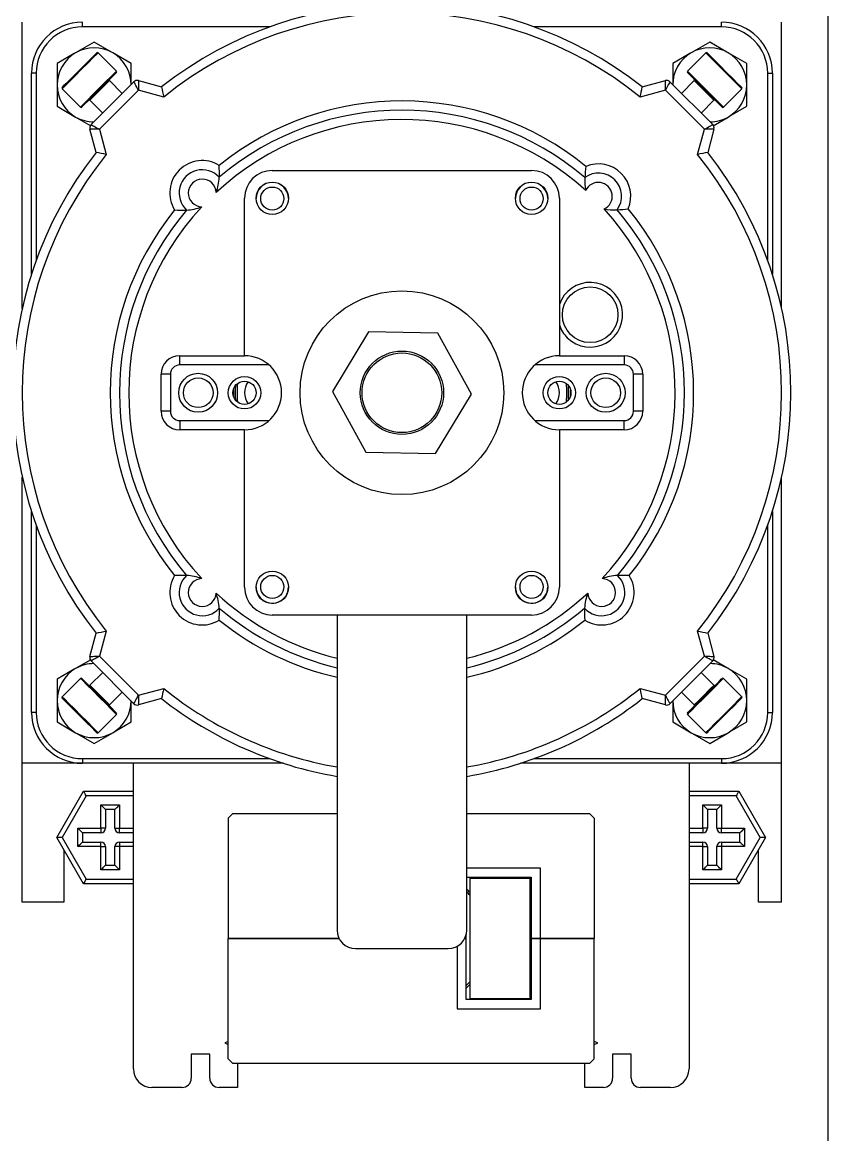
# Model space of a CAD drawing. Header units: millimetres. Extents: x 4754612 to 5801174, y 2368242 to 2777223.
# Drawn here: x 4950218.8 to 4950280.9, y 2456454.1 to 2456539.9 of the extents above; entities that cross this region are included whole.
import ezdxf

# ---------------------------------------------------------------- set-up
doc = ezdxf.new("R2010")
doc.units = ezdxf.units.MM
doc.header["$LTSCALE"] = 1000
doc.layers.add('(주)하나기공-LEADER', color=7, linetype='Continuous')

msp = doc.modelspace()

# ---------------------------------------------------------------- linework, layer by layer
at = {"layer": '(주)하나기공-LEADER', "color": 8, "linetype": 'ByBlock', "lineweight": -2}
for p, q in [((4950218.797, 2456517.804), (4950218.797, 2456539.868)), ((4950223.439, 2456539.511), (4950223.439, 2456539.868)), ((4950272.725, 2456539.511), (4950272.725, 2456539.868)), ((4950277.368, 2456517.804), (4950277.368, 2456539.868)), ((4950237.887, 2456539.511), (4950223.439, 2456539.511)), ((4950272.725, 2456539.511), (4950258.278, 2456539.511)), ((4950224.344, 2456538.335), (4950222.915, 2456537.51)), ((4950271.821, 2456538.335), (4950270.392, 2456537.51)), ((4950223.323, 2456536.287), (4950224.546, 2456537.51)), ((4950226.061, 2456536.096), (4950224.647, 2456537.51)), ((4950227.201, 2456536.685), (4950225.772, 2456537.51)), ((4950271.518, 2456537.51), (4950270.104, 2456536.096)), ((4950274.678, 2456536.685), (4950273.249, 2456537.51)), ((4950221.487, 2456536.685), (4950221.487, 2456535.036)), ((4950224.792, 2456534.827), (4950226.061, 2456536.096)), ((4950227.201, 2456535.036), (4950227.201, 2456536.685)), ((4950268.964, 2456536.685), (4950268.964, 2456535.036)), ((4950274.678, 2456535.036), (4950274.678, 2456536.685)), ((4950219.868, 2456535.94), (4950219.511, 2456535.94)), ((4950219.511, 2456520.444), (4950219.511, 2456535.94)), ((4950219.868, 2456535.94), (4950219.868, 2456521.493)), ((4950224.107, 2456531.971), (4950227.408, 2456535.273)), ((4950226.061, 2456535.995), (4950224.838, 2456534.772)), ((4950225.531, 2456535.364), (4950224.838, 2456534.672)), ((4950226.515, 2456534.38), (4950225.531, 2456535.364)), ((4950227.753, 2456535.365), (4950229.545, 2456534.885)), ((4950266.619, 2456534.885), (4950268.412, 2456535.365)), ((4950268.757, 2456535.273), (4950272.058, 2456531.971)), ((4950270.634, 2456535.364), (4950269.65, 2456534.38)), ((4950276.297, 2456535.94), (4950276.654, 2456535.94)), ((4950276.297, 2456521.493), (4950276.297, 2456535.94)), ((4950276.654, 2456535.94), (4950276.654, 2456520.444)), ((4950221.487, 2456535.036), (4950221.487, 2456533.386)), ((4950221.869, 2456534.733), (4950223.283, 2456533.318)), ((4950223.283, 2456533.318), (4950224.792, 2456534.827)), ((4950224.838, 2456534.672), (4950224.015, 2456533.849)), ((4950227.767, 2456534.622), (4950224.758, 2456531.612)), ((4950229.708, 2456534.102), (4950227.767, 2456534.622)), ((4950268.398, 2456534.622), (4950266.456, 2456534.102)), ((4950271.407, 2456531.612), (4950268.398, 2456534.622)), ((4950272.882, 2456533.318), (4950274.296, 2456534.733)), ((4950274.22, 2456534.909), (4950274.296, 2456534.834)), ((4950274.678, 2456533.386), (4950274.678, 2456535.036)), ((4950224.015, 2456533.849), (4950225, 2456532.864)), ((4950271.165, 2456532.864), (4950272.149, 2456533.849)), ((4950221.487, 2456533.386), (4950222.915, 2456532.561)), ((4950272.803, 2456533.396), (4950272.882, 2456533.318)), ((4950272.08, 2456531.886), (4950273.249, 2456532.561)), ((4950224.495, 2456529.834), (4950224.014, 2456531.626)), ((4950224.758, 2456531.612), (4950225.278, 2456529.671)), ((4950270.887, 2456529.671), (4950271.407, 2456531.612)), ((4950272.15, 2456531.626), (4950271.67, 2456529.834)), ((4950238.082, 2456528.44), (4950258.082, 2456528.44)), ((4950235.939, 2456514.154), (4950235.939, 2456526.297)), ((4950260.225, 2456526.297), (4950260.225, 2456514.154)), ((4950245.496, 2456515.993), (4950242.722, 2456511.405)), ((4950250.856, 2456515.885), (4950245.496, 2456515.993)), ((4950253.442, 2456511.189), (4950250.856, 2456515.885)), ((4950230.939, 2456513.44), (4950230.939, 2456514.154)), ((4950230.939, 2456514.154), (4950235.939, 2456514.154)), ((4950260.225, 2456514.154), (4950265.225, 2456514.154)), ((4950265.225, 2456514.154), (4950265.225, 2456513.44)), ((4950237.829, 2456513.44), (4950230.939, 2456513.44)), ((4950265.225, 2456513.44), (4950258.335, 2456513.44)), ((4950229.511, 2456509.868), (4950229.511, 2456512.726)), ((4950230.225, 2456512.726), (4950229.511, 2456512.726)), ((4950230.225, 2456512.726), (4950230.225, 2456509.868)), ((4950265.939, 2456509.868), (4950265.939, 2456512.726)), ((4950266.654, 2456512.726), (4950265.939, 2456512.726)), ((4950266.654, 2456512.726), (4950266.654, 2456509.868)), ((4950242.722, 2456511.405), (4950245.309, 2456506.709)), ((4950250.669, 2456506.601), (4950253.442, 2456511.189)), ((4950230.225, 2456509.868), (4950229.511, 2456509.868)), ((4950266.654, 2456509.868), (4950265.939, 2456509.868)), ((4950230.939, 2456509.154), (4950230.939, 2456508.44)), ((4950230.939, 2456509.154), (4950237.829, 2456509.154)), ((4950258.335, 2456509.154), (4950265.225, 2456509.154)), ((4950265.225, 2456508.44), (4950265.225, 2456509.154)), ((4950235.939, 2456508.44), (4950230.939, 2456508.44)), ((4950235.939, 2456496.297), (4950235.939, 2456508.44)), ((4950265.225, 2456508.44), (4950260.225, 2456508.44)), ((4950260.225, 2456508.44), (4950260.225, 2456496.297)), ((4950245.309, 2456506.709), (4950250.669, 2456506.601)), ((4950218.797, 2456482.726), (4950218.797, 2456504.79)), ((4950277.368, 2456482.726), (4950277.368, 2456504.79)), ((4950219.511, 2456486.654), (4950219.511, 2456502.15)), ((4950276.654, 2456502.15), (4950276.654, 2456486.654)), ((4950219.868, 2456501.101), (4950219.868, 2456486.654)), ((4950276.297, 2456486.654), (4950276.297, 2456501.101)), ((4950258.082, 2456494.154), (4950238.082, 2456494.154)), ((4950243.082, 2456494.154), (4950243.082, 2456469.868)), ((4950253.082, 2456469.868), (4950253.082, 2456494.154)), ((4950224.014, 2456490.967), (4950224.495, 2456492.76)), ((4950225.278, 2456492.923), (4950224.758, 2456490.982)), ((4950271.407, 2456490.982), (4950270.887, 2456492.923)), ((4950271.67, 2456492.76), (4950272.15, 2456490.967)), ((4950224.084, 2456490.708), (4950222.915, 2456490.033)), ((4950227.408, 2456487.321), (4950224.107, 2456490.623)), ((4950224.758, 2456490.982), (4950227.767, 2456487.972)), ((4950268.398, 2456487.972), (4950271.407, 2456490.982)), ((4950272.058, 2456490.623), (4950268.757, 2456487.321)), ((4950274.678, 2456489.208), (4950273.249, 2456490.033)), ((4950221.487, 2456489.208), (4950221.487, 2456487.558)), ((4950223.283, 2456489.276), (4950221.869, 2456487.861)), ((4950225, 2456489.73), (4950224.015, 2456488.745)), ((4950272.149, 2456488.745), (4950271.165, 2456489.73)), ((4950274.296, 2456487.861), (4950272.882, 2456489.276)), ((4950274.678, 2456487.558), (4950274.678, 2456489.208)), ((4950225.531, 2456487.23), (4950226.515, 2456488.214)), ((4950227.767, 2456487.972), (4950229.708, 2456488.492)), ((4950266.456, 2456488.492), (4950268.398, 2456487.972)), ((4950269.65, 2456488.214), (4950270.634, 2456487.23)), ((4950221.487, 2456487.558), (4950221.487, 2456485.909)), ((4950227.201, 2456485.909), (4950227.201, 2456487.558)), ((4950229.545, 2456487.709), (4950227.753, 2456487.229)), ((4950268.412, 2456487.229), (4950266.619, 2456487.709)), ((4950268.964, 2456487.558), (4950268.964, 2456485.909)), ((4950274.678, 2456485.909), (4950274.678, 2456487.558)), ((4950219.868, 2456486.654), (4950219.511, 2456486.654)), ((4950224.647, 2456485.084), (4950226.061, 2456486.498)), ((4950270.104, 2456486.498), (4950271.518, 2456485.084)), ((4950276.297, 2456486.654), (4950276.654, 2456486.654)), ((4950221.487, 2456485.909), (4950222.915, 2456485.084)), ((4950268.964, 2456485.909), (4950270.392, 2456485.084)), ((4950224.344, 2456484.259), (4950225.772, 2456485.084)), ((4950271.821, 2456484.259), (4950273.249, 2456485.084)), ((4950223.439, 2456483.083), (4950223.439, 2456482.726)), ((4950223.439, 2456483.083), (4950237.887, 2456483.083)), ((4950258.278, 2456483.083), (4950272.725, 2456483.083)), ((4950272.725, 2456483.083), (4950272.725, 2456482.726)), ((4950223.439, 2456482.726), (4950218.797, 2456482.726)), ((4950218.797, 2456472.011), (4950218.797, 2456482.726)), ((4950238.935, 2456482.726), (4950223.439, 2456482.726)), ((4950227.368, 2456459.154), (4950227.368, 2456482.726)), ((4950272.725, 2456482.726), (4950257.23, 2456482.726)), ((4950270.225, 2456482.726), (4950270.225, 2456459.154)), ((4950277.368, 2456482.726), (4950272.725, 2456482.726)), ((4950277.368, 2456472.011), (4950277.368, 2456482.726)), ((4950221.458, 2456477.011), (4950223.52, 2456480.583)), ((4950223.52, 2456480.583), (4950227.368, 2456480.583)), ((4950270.225, 2456480.583), (4950274.073, 2456480.583)), ((4950274.073, 2456480.583), (4950276.135, 2456477.011)), ((4950223.727, 2456480.226), (4950221.871, 2456477.011)), ((4950227.368, 2456480.226), (4950223.727, 2456480.226)), ((4950224.868, 2456477.726), (4950224.868, 2456479.511)), ((4950224.868, 2456479.511), (4950226.297, 2456479.511)), ((4950226.297, 2456479.511), (4950226.297, 2456477.726)), ((4950273.867, 2456480.226), (4950270.225, 2456480.226)), ((4950271.297, 2456479.511), (4950272.725, 2456479.511)), ((4950271.297, 2456477.726), (4950271.297, 2456479.511)), ((4950272.725, 2456479.511), (4950272.725, 2456477.726)), ((4950275.722, 2456477.011), (4950273.867, 2456480.226)), ((4950225.225, 2456479.154), (4950225.225, 2456477.726)), ((4950225.939, 2456479.154), (4950225.225, 2456479.154)), ((4950225.939, 2456477.726), (4950225.939, 2456479.154)), ((4950235.047, 2456478.861), (4950234.689, 2456478.504)), ((4950235.047, 2456478.861), (4950243.082, 2456478.861)), ((4950253.082, 2456478.861), (4950262.547, 2456478.861)), ((4950262.904, 2456478.504), (4950262.547, 2456478.861)), ((4950271.654, 2456479.154), (4950271.654, 2456477.726)), ((4950272.368, 2456479.154), (4950271.654, 2456479.154)), ((4950272.368, 2456477.726), (4950272.368, 2456479.154)), ((4950234.689, 2456478.504), (4950234.689, 2456469.218)), ((4950262.904, 2456478.504), (4950262.904, 2456469.218)), ((4950221.871, 2456477.011), (4950221.458, 2456477.011)), ((4950223.52, 2456473.44), (4950221.458, 2456477.011)), ((4950221.871, 2456477.011), (4950223.727, 2456473.797)), ((4950223.082, 2456476.297), (4950223.082, 2456477.726)), ((4950223.082, 2456477.726), (4950224.868, 2456477.726)), ((4950223.439, 2456477.368), (4950223.439, 2456476.654)), ((4950224.868, 2456477.368), (4950223.439, 2456477.368)), ((4950225.225, 2456477.726), (4950224.868, 2456477.726)), ((4950224.868, 2456477.726), (4950224.868, 2456477.368)), ((4950225.939, 2456477.726), (4950226.297, 2456477.726)), ((4950226.297, 2456477.368), (4950226.297, 2456477.726)), ((4950226.297, 2456477.726), (4950227.368, 2456477.726)), ((4950227.368, 2456477.368), (4950226.297, 2456477.368)), ((4950270.225, 2456477.726), (4950271.297, 2456477.726)), ((4950271.297, 2456477.368), (4950270.225, 2456477.368)), ((4950271.297, 2456477.726), (4950271.297, 2456477.368)), ((4950271.654, 2456477.726), (4950271.297, 2456477.726)), ((4950272.368, 2456477.726), (4950272.725, 2456477.726)), ((4950272.725, 2456477.726), (4950274.511, 2456477.726)), ((4950272.725, 2456477.368), (4950272.725, 2456477.726)), ((4950274.154, 2456477.368), (4950272.725, 2456477.368)), ((4950273.867, 2456473.797), (4950275.722, 2456477.011)), ((4950276.135, 2456477.011), (4950274.073, 2456473.44)), ((4950274.154, 2456476.654), (4950274.154, 2456477.368)), ((4950274.511, 2456477.726), (4950274.511, 2456476.297)), ((4950276.135, 2456477.011), (4950275.722, 2456477.011)), ((4950222.011, 2456476.054), (4950222.011, 2456472.011)), ((4950224.868, 2456476.297), (4950223.082, 2456476.297)), ((4950223.439, 2456476.654), (4950224.868, 2456476.654)), ((4950224.868, 2456476.297), (4950224.868, 2456476.654)), ((4950224.868, 2456474.511), (4950224.868, 2456476.297)), ((4950224.868, 2456476.297), (4950225.225, 2456476.297)), ((4950225.225, 2456476.297), (4950225.225, 2456474.868)), ((4950225.939, 2456474.868), (4950225.939, 2456476.297)), ((4950226.297, 2456476.297), (4950225.939, 2456476.297)), ((4950226.297, 2456476.654), (4950226.297, 2456476.297)), ((4950226.297, 2456476.654), (4950227.368, 2456476.654)), ((4950226.297, 2456476.297), (4950226.297, 2456474.511)), ((4950227.368, 2456476.297), (4950226.297, 2456476.297)), ((4950270.225, 2456476.654), (4950271.297, 2456476.654)), ((4950271.297, 2456476.297), (4950270.225, 2456476.297)), ((4950271.297, 2456476.297), (4950271.297, 2456476.654)), ((4950271.297, 2456474.511), (4950271.297, 2456476.297)), ((4950271.297, 2456476.297), (4950271.654, 2456476.297)), ((4950271.654, 2456476.297), (4950271.654, 2456474.868)), ((4950272.368, 2456474.868), (4950272.368, 2456476.297)), ((4950272.725, 2456476.297), (4950272.368, 2456476.297)), ((4950272.725, 2456476.654), (4950274.154, 2456476.654)), ((4950272.725, 2456476.654), (4950272.725, 2456476.297)), ((4950272.725, 2456476.297), (4950272.725, 2456474.511)), ((4950274.511, 2456476.297), (4950272.725, 2456476.297)), ((4950275.582, 2456472.011), (4950275.582, 2456476.054)), ((4950226.297, 2456474.511), (4950224.868, 2456474.511)), ((4950225.225, 2456474.868), (4950225.939, 2456474.868)), ((4950258.761, 2456474.647), (4950253.082, 2456474.647)), ((4950258.761, 2456469.218), (4950258.761, 2456474.647)), ((4950272.725, 2456474.511), (4950271.297, 2456474.511)), ((4950271.654, 2456474.868), (4950272.368, 2456474.868)), ((4950223.727, 2456473.797), (4950227.368, 2456473.797)), ((4950253.082, 2456473.933), (4950258.047, 2456473.933)), ((4950253.332, 2456473.861), (4950257.975, 2456473.861)), ((4950253.332, 2456464.576), (4950253.332, 2456473.861)), ((4950257.975, 2456473.861), (4950257.975, 2456473.933)), ((4950257.975, 2456464.576), (4950257.975, 2456473.861)), ((4950258.047, 2456473.933), (4950258.047, 2456469.218)), ((4950270.225, 2456473.797), (4950273.867, 2456473.797)), ((4950227.368, 2456473.44), (4950223.52, 2456473.44)), ((4950274.073, 2456473.44), (4950270.225, 2456473.44)), ((4950222.011, 2456472.011), (4950218.797, 2456472.011)), ((4950277.368, 2456472.011), (4950275.582, 2456472.011)), ((4950234.689, 2456469.218), (4950243.239, 2456469.218)), ((4950234.689, 2456459.933), (4950234.689, 2456469.218)), ((4950243.239, 2456469.218), (4950234.689, 2456469.218)), ((4950252.926, 2456469.218), (4950253.047, 2456469.218)), ((4950253.047, 2456469.218), (4950252.926, 2456469.218)), ((4950253.047, 2456469.218), (4950253.047, 2456469.551)), ((4950253.047, 2456464.504), (4950253.047, 2456469.218)), ((4950258.047, 2456469.218), (4950258.761, 2456469.218)), ((4950258.047, 2456469.218), (4950258.047, 2456464.504)), ((4950258.761, 2456469.218), (4950258.047, 2456469.218)), ((4950258.761, 2456469.218), (4950262.904, 2456469.218)), ((4950258.761, 2456463.79), (4950258.761, 2456469.218)), ((4950262.904, 2456469.218), (4950258.761, 2456469.218)), ((4950262.904, 2456459.933), (4950262.904, 2456469.218)), ((4950244.511, 2456468.44), (4950251.654, 2456468.44)), ((4950252.332, 2456468.611), (4950252.332, 2456463.79)), ((4950258.047, 2456464.504), (4950253.047, 2456464.504)), ((4950253.332, 2456464.576), (4950257.975, 2456464.576)), ((4950257.975, 2456464.504), (4950257.975, 2456464.576)), ((4950252.332, 2456463.79), (4950258.761, 2456463.79)), ((4950234.689, 2456461.28), (4950234.414, 2456461.166)), ((4950234.414, 2456461.166), (4950234.689, 2456461.051)), ((4950263.179, 2456461.166), (4950262.904, 2456461.28)), ((4950262.904, 2456461.051), (4950263.179, 2456461.166)), ((4950233.261, 2456460.29), (4950231.832, 2456460.29)), ((4950231.832, 2456460.29), (4950231.832, 2456458.44)), ((4950233.261, 2456458.44), (4950233.261, 2456460.29)), ((4950234.689, 2456459.933), (4950235.047, 2456459.576)), ((4950262.547, 2456459.576), (4950262.904, 2456459.933)), ((4950265.761, 2456460.29), (4950264.332, 2456460.29)), ((4950264.332, 2456460.29), (4950264.332, 2456458.44)), ((4950265.761, 2456458.44), (4950265.761, 2456460.29)), ((4950262.547, 2456459.576), (4950235.047, 2456459.576)), ((4950235.404, 2456459.576), (4950235.404, 2456457.726)), ((4950262.189, 2456457.726), (4950262.189, 2456459.576)), ((4950231.118, 2456457.726), (4950228.797, 2456457.726)), ((4950235.404, 2456457.726), (4950233.975, 2456457.726)), ((4950263.618, 2456457.726), (4950262.189, 2456457.726)), ((4950268.797, 2456457.726), (4950266.475, 2456457.726))]:
    msp.add_line(p, q, dxfattribs=at)
msp.add_lwpolyline([(4950280.925, 2456452.726), (4950088.068, 2456452.726), (4950088.068, 2456555.583), (4950088.068, 2456557.726), (4950280.925, 2456557.726), (4950280.925, 2456555.583)], close=True, dxfattribs=at)
for points in [[(4950225.772, 2456537.51), (4950225.671, 2456537.569), (4950224.344, 2456538.335)], [(4950273.249, 2456537.51), (4950273.148, 2456537.569), (4950271.821, 2456538.335)], [(4950222.915, 2456537.51), (4950222.814, 2456537.451), (4950221.487, 2456536.685)], [(4950224.647, 2456537.51), (4950224.647, 2456537.51), (4950224.55, 2456537.414), (4950224.279, 2456537.142), (4950223.869, 2456536.733), (4950223.378, 2456536.241)], [(4950270.392, 2456537.51), (4950270.291, 2456537.451), (4950268.964, 2456536.685)], [(4950274.296, 2456534.733), (4950274.218, 2456534.811), (4950273.963, 2456535.065), (4950273.566, 2456535.462), (4950273.08, 2456535.948), (4950272.57, 2456536.458), (4950272.106, 2456536.922), (4950271.75, 2456537.278), (4950271.551, 2456537.478), (4950271.518, 2456537.51)], [(4950271.619, 2456537.51), (4950271.65, 2456537.479), (4950271.843, 2456537.286), (4950272.186, 2456536.943), (4950272.633, 2456536.496), (4950273.124, 2456536.005), (4950273.593, 2456535.537), (4950273.975, 2456535.154), (4950274.22, 2456534.909)], [(4950221.869, 2456534.834), (4950221.89, 2456534.855), (4950222.065, 2456535.03), (4950222.394, 2456535.359), (4950222.833, 2456535.798), (4950223.323, 2456536.287)], [(4950223.378, 2456536.241), (4950222.87, 2456535.733), (4950222.414, 2456535.278), (4950222.072, 2456534.936), (4950221.891, 2456534.755), (4950221.869, 2456534.733)], [(4950270.104, 2456536.096), (4950270.136, 2456536.064), (4950270.336, 2456535.864), (4950270.692, 2456535.508), (4950271.156, 2456535.044), (4950271.666, 2456534.534), (4950272.152, 2456534.048), (4950272.549, 2456533.651), (4950272.803, 2456533.396)], [(4950227.767, 2456534.622), (4950227.697, 2456534.749), (4950227.63, 2456534.871), (4950227.568, 2456534.983), (4950227.513, 2456535.082), (4950227.468, 2456535.163), (4950227.435, 2456535.223), (4950227.415, 2456535.26), (4950227.408, 2456535.273)], [(4950227.753, 2456535.365), (4950227.753, 2456535.351), (4950227.754, 2456535.308), (4950227.755, 2456535.24), (4950227.757, 2456535.147), (4950227.759, 2456535.035), (4950227.762, 2456534.906), (4950227.764, 2456534.767), (4950227.767, 2456534.622)], [(4950268.398, 2456534.622), (4950268.4, 2456534.767), (4950268.403, 2456534.906), (4950268.405, 2456535.035), (4950268.408, 2456535.147), (4950268.409, 2456535.24), (4950268.411, 2456535.308), (4950268.412, 2456535.351), (4950268.412, 2456535.365)], [(4950268.757, 2456535.273), (4950268.751, 2456535.263), (4950268.735, 2456535.233), (4950268.709, 2456535.185), (4950268.673, 2456535.12), (4950268.628, 2456535.04), (4950268.577, 2456534.947), (4950268.52, 2456534.844), (4950268.46, 2456534.735), (4950268.398, 2456534.622)], [(4950272.781, 2456533.318), (4950272.705, 2456533.394), (4950272.46, 2456533.639), (4950272.077, 2456534.022), (4950271.609, 2456534.49), (4950271.118, 2456534.981), (4950270.671, 2456535.428), (4950270.328, 2456535.771), (4950270.135, 2456535.964), (4950270.104, 2456535.995)], [(4950272.149, 2456533.849), (4950272.107, 2456533.891), (4950271.956, 2456534.042), (4950271.72, 2456534.278), (4950271.434, 2456534.564), (4950271.141, 2456534.857), (4950270.886, 2456535.111), (4950270.709, 2456535.289), (4950270.635, 2456535.363), (4950270.634, 2456535.364)], [(4950224.838, 2456534.772), (4950224.348, 2456534.283), (4950223.909, 2456533.844), (4950223.58, 2456533.515), (4950223.405, 2456533.34), (4950223.384, 2456533.318)], [(4950273.249, 2456532.561), (4950273.351, 2456532.62), (4950274.678, 2456533.386)], [(4950222.915, 2456532.561), (4950223.017, 2456532.503), (4950224.084, 2456531.886)], [(4950224.107, 2456531.971), (4950224.117, 2456531.966), (4950224.146, 2456531.95), (4950224.194, 2456531.923), (4950224.259, 2456531.887), (4950224.339, 2456531.843), (4950224.432, 2456531.792), (4950224.535, 2456531.735), (4950224.645, 2456531.675), (4950224.758, 2456531.612)], [(4950271.407, 2456531.612), (4950271.52, 2456531.675), (4950271.63, 2456531.735), (4950271.732, 2456531.792), (4950271.825, 2456531.843), (4950271.906, 2456531.887), (4950271.971, 2456531.923), (4950272.019, 2456531.95), (4950272.048, 2456531.966), (4950272.058, 2456531.971)], [(4950224.758, 2456531.612), (4950224.613, 2456531.615), (4950224.473, 2456531.618), (4950224.345, 2456531.62), (4950224.232, 2456531.622), (4950224.14, 2456531.624), (4950224.071, 2456531.625), (4950224.029, 2456531.626), (4950224.014, 2456531.626)], [(4950272.15, 2456531.626), (4950272.139, 2456531.626), (4950272.106, 2456531.626), (4950272.051, 2456531.625), (4950271.976, 2456531.623), (4950271.885, 2456531.621), (4950271.779, 2456531.619), (4950271.661, 2456531.617), (4950271.536, 2456531.615), (4950271.407, 2456531.612)], [(4950224.014, 2456490.967), (4950224.029, 2456490.968), (4950224.071, 2456490.969), (4950224.14, 2456490.97), (4950224.232, 2456490.972), (4950224.345, 2456490.974), (4950224.473, 2456490.976), (4950224.613, 2456490.979), (4950224.758, 2456490.982)], [(4950224.758, 2456490.982), (4950224.631, 2456490.912), (4950224.509, 2456490.844), (4950224.396, 2456490.782), (4950224.297, 2456490.728), (4950224.216, 2456490.683), (4950224.156, 2456490.65), (4950224.119, 2456490.629), (4950224.107, 2456490.623)], [(4950271.407, 2456490.982), (4950271.552, 2456490.979), (4950271.691, 2456490.976), (4950271.82, 2456490.974), (4950271.933, 2456490.972), (4950272.025, 2456490.97), (4950272.094, 2456490.969), (4950272.136, 2456490.968), (4950272.15, 2456490.967)], [(4950272.058, 2456490.623), (4950272.045, 2456490.629), (4950272.008, 2456490.65), (4950271.948, 2456490.683), (4950271.867, 2456490.728), (4950271.769, 2456490.782), (4950271.656, 2456490.844), (4950271.534, 2456490.912), (4950271.407, 2456490.982)], [(4950273.249, 2456490.033), (4950273.148, 2456490.091), (4950272.08, 2456490.708)], [(4950222.915, 2456490.033), (4950222.814, 2456489.974), (4950221.487, 2456489.208)], [(4950226.061, 2456486.498), (4950226.059, 2456486.499), (4950225.942, 2456486.617), (4950225.653, 2456486.906), (4950225.231, 2456487.327), (4950224.734, 2456487.824), (4950224.229, 2456488.33), (4950223.783, 2456488.775), (4950223.458, 2456489.101), (4950223.296, 2456489.263), (4950223.283, 2456489.276)], [(4950223.384, 2456489.276), (4950223.397, 2456489.263), (4950223.552, 2456489.107), (4950223.866, 2456488.794), (4950224.296, 2456488.364), (4950224.783, 2456487.877), (4950225.262, 2456487.398), (4950225.668, 2456486.992), (4950225.946, 2456486.713), (4950226.059, 2456486.6), (4950226.061, 2456486.599)], [(4950270.104, 2456486.599), (4950270.168, 2456486.663), (4950270.402, 2456486.897), (4950270.776, 2456487.272), (4950271.241, 2456487.736), (4950271.732, 2456488.228), (4950272.185, 2456488.68), (4950272.537, 2456489.032), (4950272.741, 2456489.236), (4950272.781, 2456489.276)], [(4950272.882, 2456489.276), (4950272.841, 2456489.235), (4950272.629, 2456489.023), (4950272.263, 2456488.657), (4950271.794, 2456488.188), (4950271.284, 2456487.678), (4950270.802, 2456487.196), (4950270.413, 2456486.807), (4950270.17, 2456486.564), (4950270.104, 2456486.498)], [(4950224.015, 2456488.745), (4950224.044, 2456488.717), (4950224.179, 2456488.582), (4950224.404, 2456488.357), (4950224.685, 2456488.076), (4950224.979, 2456487.781), (4950225.243, 2456487.518), (4950225.434, 2456487.326), (4950225.525, 2456487.235), (4950225.531, 2456487.23)], [(4950270.634, 2456487.23), (4950270.634, 2456487.231), (4950270.702, 2456487.298), (4950270.874, 2456487.47), (4950271.126, 2456487.722), (4950271.417, 2456488.013), (4950271.705, 2456488.301), (4950271.945, 2456488.541), (4950272.101, 2456488.697), (4950272.149, 2456488.745)], [(4950221.869, 2456487.861), (4950221.882, 2456487.848), (4950222.044, 2456487.687), (4950222.369, 2456487.361), (4950222.815, 2456486.915), (4950223.32, 2456486.41), (4950223.817, 2456485.913), (4950224.239, 2456485.492), (4950224.528, 2456485.203), (4950224.645, 2456485.085), (4950224.647, 2456485.084)], [(4950224.546, 2456485.084), (4950224.544, 2456485.085), (4950224.431, 2456485.198), (4950224.153, 2456485.477), (4950223.746, 2456485.883), (4950223.267, 2456486.362), (4950222.78, 2456486.849), (4950222.351, 2456487.278), (4950222.037, 2456487.592), (4950221.881, 2456487.748), (4950221.869, 2456487.76)], [(4950227.408, 2456487.321), (4950227.415, 2456487.334), (4950227.435, 2456487.371), (4950227.468, 2456487.431), (4950227.513, 2456487.512), (4950227.568, 2456487.611), (4950227.63, 2456487.723), (4950227.697, 2456487.845), (4950227.767, 2456487.972)], [(4950227.767, 2456487.972), (4950227.764, 2456487.827), (4950227.762, 2456487.688), (4950227.759, 2456487.559), (4950227.757, 2456487.447), (4950227.755, 2456487.354), (4950227.754, 2456487.286), (4950227.753, 2456487.243), (4950227.753, 2456487.229)], [(4950268.412, 2456487.229), (4950268.412, 2456487.24), (4950268.411, 2456487.274), (4950268.41, 2456487.329), (4950268.408, 2456487.403), (4950268.407, 2456487.494), (4950268.405, 2456487.601), (4950268.402, 2456487.718), (4950268.4, 2456487.843), (4950268.398, 2456487.972)], [(4950268.398, 2456487.972), (4950268.46, 2456487.859), (4950268.52, 2456487.75), (4950268.577, 2456487.647), (4950268.628, 2456487.554), (4950268.673, 2456487.474), (4950268.709, 2456487.409), (4950268.735, 2456487.361), (4950268.751, 2456487.331), (4950268.757, 2456487.321)], [(4950271.518, 2456485.084), (4950271.585, 2456485.15), (4950271.827, 2456485.393), (4950272.216, 2456485.782), (4950272.698, 2456486.264), (4950273.208, 2456486.774), (4950273.678, 2456487.243), (4950274.043, 2456487.609), (4950274.255, 2456487.821), (4950274.296, 2456487.861)], [(4950274.296, 2456487.76), (4950274.256, 2456487.721), (4950274.052, 2456487.517), (4950273.7, 2456487.165), (4950273.248, 2456486.712), (4950272.756, 2456486.221), (4950272.292, 2456485.756), (4950271.917, 2456485.382), (4950271.683, 2456485.148), (4950271.619, 2456485.084)], [(4950225.772, 2456485.084), (4950225.874, 2456485.143), (4950227.201, 2456485.909)], [(4950273.249, 2456485.084), (4950273.351, 2456485.143), (4950274.678, 2456485.909)], [(4950222.915, 2456485.084), (4950223.017, 2456485.025), (4950224.344, 2456484.259)], [(4950270.392, 2456485.084), (4950270.494, 2456485.025), (4950271.821, 2456484.259)], [(4950223.727, 2456480.226), (4950223.686, 2456480.295), (4950223.648, 2456480.362), (4950223.612, 2456480.424), (4950223.581, 2456480.478), (4950223.555, 2456480.523), (4950223.536, 2456480.556), (4950223.524, 2456480.576), (4950223.52, 2456480.583)], [(4950274.073, 2456480.583), (4950274.07, 2456480.577), (4950274.06, 2456480.561), (4950274.045, 2456480.535), (4950274.025, 2456480.499), (4950273.999, 2456480.455), (4950273.97, 2456480.404), (4950273.937, 2456480.348), (4950273.902, 2456480.288), (4950273.867, 2456480.226)], [(4950225.225, 2456479.154), (4950225.218, 2456479.161), (4950225.198, 2456479.181), (4950225.165, 2456479.214), (4950225.121, 2456479.259), (4950225.066, 2456479.313), (4950225.005, 2456479.375), (4950224.938, 2456479.442), (4950224.868, 2456479.511)], [(4950225.939, 2456479.154), (4950225.946, 2456479.161), (4950225.967, 2456479.181), (4950226, 2456479.214), (4950226.044, 2456479.259), (4950226.098, 2456479.313), (4950226.16, 2456479.375), (4950226.227, 2456479.442), (4950226.297, 2456479.511)], [(4950271.654, 2456479.154), (4950271.647, 2456479.161), (4950271.627, 2456479.181), (4950271.594, 2456479.214), (4950271.549, 2456479.259), (4950271.495, 2456479.313), (4950271.433, 2456479.375), (4950271.366, 2456479.442), (4950271.297, 2456479.511)], [(4950272.368, 2456479.154), (4950272.375, 2456479.161), (4950272.395, 2456479.181), (4950272.428, 2456479.214), (4950272.473, 2456479.259), (4950272.527, 2456479.313), (4950272.588, 2456479.375), (4950272.655, 2456479.442), (4950272.725, 2456479.511)], [(4950223.082, 2456477.726), (4950223.152, 2456477.656), (4950223.219, 2456477.589), (4950223.281, 2456477.527), (4950223.335, 2456477.473), (4950223.379, 2456477.429), (4950223.412, 2456477.396), (4950223.433, 2456477.375), (4950223.439, 2456477.368)], [(4950274.154, 2456477.368), (4950274.161, 2456477.375), (4950274.181, 2456477.396), (4950274.214, 2456477.429), (4950274.258, 2456477.473), (4950274.312, 2456477.527), (4950274.374, 2456477.589), (4950274.441, 2456477.656), (4950274.511, 2456477.726)], [(4950223.082, 2456476.297), (4950223.152, 2456476.367), (4950223.219, 2456476.434), (4950223.281, 2456476.495), (4950223.335, 2456476.55), (4950223.379, 2456476.594), (4950223.412, 2456476.627), (4950223.433, 2456476.647), (4950223.439, 2456476.654)], [(4950274.154, 2456476.654), (4950274.161, 2456476.647), (4950274.181, 2456476.627), (4950274.214, 2456476.594), (4950274.258, 2456476.55), (4950274.312, 2456476.495), (4950274.374, 2456476.434), (4950274.441, 2456476.367), (4950274.511, 2456476.297)], [(4950224.868, 2456474.511), (4950224.938, 2456474.581), (4950225.005, 2456474.648), (4950225.066, 2456474.71), (4950225.121, 2456474.764), (4950225.165, 2456474.808), (4950225.198, 2456474.841), (4950225.218, 2456474.862), (4950225.225, 2456474.868)], [(4950226.297, 2456474.511), (4950226.227, 2456474.581), (4950226.16, 2456474.648), (4950226.098, 2456474.71), (4950226.044, 2456474.764), (4950226, 2456474.808), (4950225.967, 2456474.841), (4950225.946, 2456474.862), (4950225.939, 2456474.868)], [(4950271.297, 2456474.511), (4950271.366, 2456474.581), (4950271.433, 2456474.648), (4950271.495, 2456474.71), (4950271.549, 2456474.764), (4950271.594, 2456474.808), (4950271.627, 2456474.841), (4950271.647, 2456474.862), (4950271.654, 2456474.868)], [(4950272.725, 2456474.511), (4950272.655, 2456474.581), (4950272.588, 2456474.648), (4950272.527, 2456474.71), (4950272.473, 2456474.764), (4950272.428, 2456474.808), (4950272.395, 2456474.841), (4950272.375, 2456474.862), (4950272.368, 2456474.868)], [(4950223.727, 2456473.797), (4950223.686, 2456473.727), (4950223.648, 2456473.66), (4950223.612, 2456473.599), (4950223.581, 2456473.544), (4950223.555, 2456473.5), (4950223.536, 2456473.467), (4950223.524, 2456473.447), (4950223.52, 2456473.44)], [(4950274.073, 2456473.44), (4950274.069, 2456473.447), (4950274.057, 2456473.467), (4950274.038, 2456473.5), (4950274.012, 2456473.544), (4950273.981, 2456473.599), (4950273.946, 2456473.66), (4950273.907, 2456473.727), (4950273.867, 2456473.797)]]:
    msp.add_lwpolyline(points, dxfattribs=at)
for centre, radius in [((4950238.082, 2456526.297), 1.25), ((4950258.082, 2456526.297), 1.25), ((4950238.082, 2456526.271), 0.893), ((4950258.082, 2456526.271), 0.893), ((4950248.082, 2456511.297), 7.857), ((4950262.6, 2456517.311), 2.143), ((4950248.082, 2456511.297), 3.214), ((4950248.082, 2456511.297), 3.071), ((4950232.368, 2456511.297), 1.5), ((4950232.368, 2456511.297), 1.143), ((4950235.939, 2456511.297), 1.25), ((4950235.939, 2456511.297), 0.893), ((4950260.225, 2456511.297), 1.25), ((4950260.225, 2456511.297), 0.893), ((4950263.797, 2456511.297), 1.5), ((4950263.797, 2456511.297), 1.143), ((4950238.082, 2456496.297), 1.25), ((4950258.082, 2456496.297), 1.25), ((4950238.082, 2456496.323), 0.893), ((4950258.082, 2456496.323), 0.893)]:
    msp.add_circle(centre, radius, dxfattribs=at)
for centre, radius, start, end in [((4950248.082, 2456511.297), 30, 51.83714, 128.16286), ((4950248.082, 2456511.297), 29.286, 51.14106, 128.85894), ((4950223.439, 2456535.94), 3.929, 90, 180), ((4950272.725, 2456535.94), 3.929, 0, 90), ((4950223.439, 2456535.94), 3.571, 90, 180), ((4950272.725, 2456535.94), 3.571, 0, 90), ((4950224.344, 2456535.036), 2.857, 60, 120), ((4950271.821, 2456535.036), 2.857, 60, 120), ((4950224.344, 2456535.036), 2.857, 120, 180), ((4950224.596, 2456537.46), 0.0714, 45, 135), ((4950224.344, 2456535.036), 2.857, 0, 60), ((4950271.821, 2456535.036), 2.857, 120, 180), ((4950271.568, 2456537.46), 0.0714, 45, 135), ((4950271.821, 2456535.036), 2.857, 0, 60), ((4950226.01, 2456536.046), 0.0714, 315, 45), ((4950270.154, 2456536.046), 0.0714, 135, 225), ((4950225.581, 2456535.414), 0.0714, 135, 225), ((4950227.66, 2456535.02), 0.357, 75, 135), ((4950268.504, 2456535.02), 0.357, 45, 105), ((4950270.583, 2456535.414), 0.0714, 315, 45), ((4950224.344, 2456535.036), 2.857, 180, 240), ((4950221.919, 2456534.783), 0.0714, 135, 225), ((4950348.99, 2456559.331), 121.92, 191.56663, 191.94255), ((4950135.144, 2456561.833), 134.209, 348.07503, 348.41653), ((4950271.821, 2456535.036), 2.857, 300, 0), ((4950274.245, 2456534.783), 0.0714, 315, 45), ((4950223.965, 2456533.798), 0.0714, 45, 135), ((4950248.082, 2456511.297), 22.5, 50.89656, 128.79694), ((4950272.2, 2456533.798), 0.0714, 45, 135), ((4950223.334, 2456533.369), 0.0714, 225, 315), ((4950248.082, 2456511.297), 21.786, 49.64095, 130.30231), ((4950272.831, 2456533.369), 0.0714, 225, 315), ((4950224.344, 2456535.036), 2.857, 240, 269.40056), ((4950224.359, 2456531.719), 0.357, 135, 195), ((4950248.082, 2456511.297), 21.071, 47.724, 132.86429), ((4950271.821, 2456535.036), 2.857, 270.59944, 300), ((4950271.805, 2456531.719), 0.357, 345, 45), ((4950248.082, 2456511.297), 30, 141.83714, 218.16286), ((4950248.082, 2456511.297), 29.286, 141.14106, 218.85894), ((4950197.265, 2456397.01), 135.586, 78.07658, 78.41461), ((4950298.891, 2456397.05), 135.545, 101.58534, 101.92347), ((4950248.082, 2456511.297), 29.286, 321.14106, 38.85894), ((4950248.082, 2456511.297), 30, 321.83714, 38.16286), ((4950232.677, 2456526.702), 2.5, 58.475, 211.525), ((4950232.677, 2456526.702), 1.786, 42.65115, 227.34885), ((4950226.591, 2456528.322), 7.411, 356.82238, 3.94888), ((4950238.082, 2456526.297), 2.143, 90, 180), ((4950258.082, 2456526.297), 2.143, 0, 90), ((4950270.529, 2456527.523), 8.347, 171.49561, 177.42506), ((4950263.235, 2456526.449), 2.5, 337.39269, 112.60731), ((4950232.677, 2456526.702), 1.071, 2.13073, 267.86927), ((4950230.241, 2456528.079), 3.754, 339.1237, 357.43991), ((4950238.082, 2456526.271), 1.25, 0.59085, 179.40931), ((4950258.082, 2456526.271), 1.25, 0.58904, 179.41096), ((4950266.463, 2456527.674), 4.279, 177.00066, 190.58193), ((4950263.235, 2456526.449), 1.786, 324.2069, 125.7931), ((4950263.235, 2456526.449), 1.071, 294.1725, 155.8275), ((4950248.082, 2456511.297), 22.5, 141.20306, 218.79694), ((4950248.082, 2456511.297), 21.786, 139.69769, 220.30231), ((4950248.082, 2456511.297), 21.071, 137.13571, 222.86429), ((4950231.057, 2456532.788), 7.411, 266.05122, 273.17719), ((4950231.299, 2456529.145), 3.76, 272.57616, 290.86023), ((4950248.082, 2456511.297), 21.071, 317.13571, 42.276), ((4950264.459, 2456529.68), 4.281, 259.42184, 272.99589), ((4950264.312, 2456533.707), 8.31, 272.56193, 278.51779), ((4950248.082, 2456511.297), 21.786, 319.69769, 40.35905), ((4950248.082, 2456511.297), 22.5, 321.20306, 39.10344), ((4950262.6, 2456517.311), 2.5, 225, 161.82347), ((4950262.6, 2456517.311), 2.5, 198.17653, 225), ((4950230.939, 2456512.726), 1.429, 90, 180), ((4950235.939, 2456511.297), 2.857, 270, 90), ((4950260.225, 2456511.297), 2.857, 90, 270), ((4950265.225, 2456512.726), 1.429, 0, 90), ((4950230.939, 2456512.726), 0.714, 90, 180), ((4950265.225, 2456512.726), 0.714, 0, 90), ((4950237.368, 2456511.297), 1.429, 143.58009, 216.41991), ((4950258.797, 2456511.297), 1.429, 323.58009, 36.41991), ((4950248.082, 2456511.297), 13, 178.85991, 181.14009), ((4950248.082, 2456511.297), 12.857, 177.54328, 182.45672), ((4950248.082, 2456511.297), 12.714, 176.83607, 183.16393), ((4950248.082, 2456511.297), 12.714, 356.83607, 3.16393), ((4950248.082, 2456511.297), 12.857, 357.54328, 2.45672), ((4950248.082, 2456511.297), 13, 358.85991, 1.14009), ((4950230.939, 2456509.868), 1.429, 180, 270), ((4950230.939, 2456509.868), 0.714, 180, 270), ((4950265.225, 2456509.868), 1.429, 270, 0), ((4950265.225, 2456509.868), 0.714, 270, 0), ((4950232.677, 2456495.892), 2.5, 148.475, 301.525), ((4950231.057, 2456489.822), 7.395, 86.81502, 93.95663), ((4950232.677, 2456495.892), 1.786, 132.65115, 317.34885), ((4950231.299, 2456493.45), 3.759, 69.13651, 87.42714), ((4950232.677, 2456495.892), 1.071, 92.13073, 357.86927), ((4950263.487, 2456495.892), 1.786, 222.65115, 47.34885), ((4950263.487, 2456495.892), 2.5, 238.475, 31.525), ((4950263.487, 2456495.892), 1.071, 182.13073, 87.86927), ((4950264.865, 2456493.452), 3.757, 92.56717, 110.86917), ((4950265.108, 2456489.822), 7.395, 86.04336, 93.18499), ((4950230.241, 2456494.515), 3.753, 2.55895, 20.87743), ((4950248.082, 2456511.297), 21.071, 227.13571, 256.27346), ((4950238.082, 2456496.297), 2.143, 180, 270), ((4950238.082, 2456496.323), 1.25, 180.58744, 225), ((4950238.082, 2456496.323), 1.25, 225, 359.41272), ((4950248.082, 2456511.297), 21.071, 283.72654, 312.86429), ((4950258.082, 2456496.323), 1.25, 180.57675, 225), ((4950258.082, 2456496.323), 1.25, 225, 359.42411), ((4950258.082, 2456496.297), 2.143, 270, 0), ((4950265.929, 2456494.514), 3.759, 159.13571, 177.42791), ((4950226.593, 2456494.271), 7.409, 356.05035, 3.17839), ((4950248.082, 2456511.297), 21.786, 229.69769, 256.73188), ((4950248.082, 2456511.297), 21.786, 283.26812, 310.30231), ((4950269.517, 2456494.271), 7.355, 176.79558, 183.97635), ((4950248.082, 2456511.297), 22.5, 231.20306, 257.16041), ((4950248.082, 2456511.297), 22.5, 282.83959, 308.79694), ((4950198.172, 2456621.227), 131.136, 281.57968, 281.92918), ((4950297.985, 2456621.186), 131.095, 258.07077, 258.42038), ((4950224.359, 2456490.875), 0.357, 165, 225), ((4950271.805, 2456490.875), 0.357, 315, 15), ((4950224.344, 2456487.558), 2.857, 120, 180), ((4950224.344, 2456487.558), 2.857, 90.59944, 120), ((4950271.821, 2456487.558), 2.857, 60, 89.40056), ((4950271.821, 2456487.558), 2.857, 0, 60), ((4950223.334, 2456489.225), 0.0714, 45, 135), ((4950272.831, 2456489.225), 0.0714, 45, 135), ((4950223.965, 2456488.796), 0.0714, 225, 315), ((4950349.319, 2456463.195), 122.256, 168.05799, 168.43287), ((4950248.082, 2456511.297), 29.286, 231.14106, 260.16964), ((4950248.082, 2456511.297), 29.286, 279.83036, 308.85894), ((4950134.403, 2456460.607), 134.965, 11.5844, 11.92399), ((4950272.2, 2456488.796), 0.0714, 225, 315), ((4950224.344, 2456487.558), 2.857, 180, 240), ((4950221.919, 2456487.811), 0.0714, 135, 225), ((4950225.581, 2456487.18), 0.0714, 135, 225), ((4950224.344, 2456487.558), 2.857, 300, 0), ((4950227.66, 2456487.574), 0.357, 225, 285), ((4950248.082, 2456511.297), 30, 231.83714, 260.40593), ((4950248.082, 2456511.297), 30, 279.59407, 308.16286), ((4950268.504, 2456487.574), 0.357, 255, 315), ((4950271.821, 2456487.558), 2.857, 180, 240), ((4950270.583, 2456487.18), 0.0714, 315, 45), ((4950271.821, 2456487.558), 2.857, 300, 0), ((4950274.245, 2456487.811), 0.0714, 315, 45), ((4950223.439, 2456486.654), 3.929, 180, 270), ((4950223.439, 2456486.654), 3.571, 180, 270), ((4950226.01, 2456486.548), 0.0714, 315, 45), ((4950270.154, 2456486.548), 0.0714, 135, 225), ((4950272.725, 2456486.654), 3.571, 270, 0), ((4950272.725, 2456486.654), 3.929, 270, 0), ((4950224.344, 2456487.558), 2.857, 240, 300), ((4950224.596, 2456485.134), 0.0714, 225, 315), ((4950271.821, 2456487.558), 2.857, 240, 300), ((4950271.568, 2456485.134), 0.0714, 225, 315), ((4950224.868, 2456477.726), 0.357, 270, 0), ((4950226.297, 2456477.726), 0.357, 180, 270), ((4950271.297, 2456477.726), 0.357, 270, 0), ((4950272.725, 2456477.726), 0.357, 180, 270), ((4950224.868, 2456476.297), 0.357, 0, 90), ((4950226.297, 2456476.297), 0.357, 90, 180), ((4950271.297, 2456476.297), 0.357, 0, 90), ((4950272.725, 2456476.297), 0.357, 90, 180), ((4950249.404, 2456469.218), 5.286, 41.99157, 45.89736), ((4950249.404, 2456469.218), 5.143, 40.19176, 44.33403), ((4950244.511, 2456469.868), 1.429, 180, 270), ((4950251.654, 2456469.868), 1.429, 270, 0), ((4950249.404, 2456469.218), 5.143, 315.09947, 319.80824), ((4950249.404, 2456469.218), 5.286, 313.56596, 318.00843), ((4950228.797, 2456459.154), 1.429, 180, 270), ((4950268.797, 2456459.154), 1.429, 270, 0), ((4950231.118, 2456458.44), 0.714, 270, 0), ((4950233.975, 2456458.44), 0.714, 180, 270), ((4950263.618, 2456458.44), 0.714, 270, 0), ((4950266.475, 2456458.44), 0.714, 180, 270)]:
    msp.add_arc(centre, radius, start, end, dxfattribs=at)

doc.saveas('drawing.dxf')
